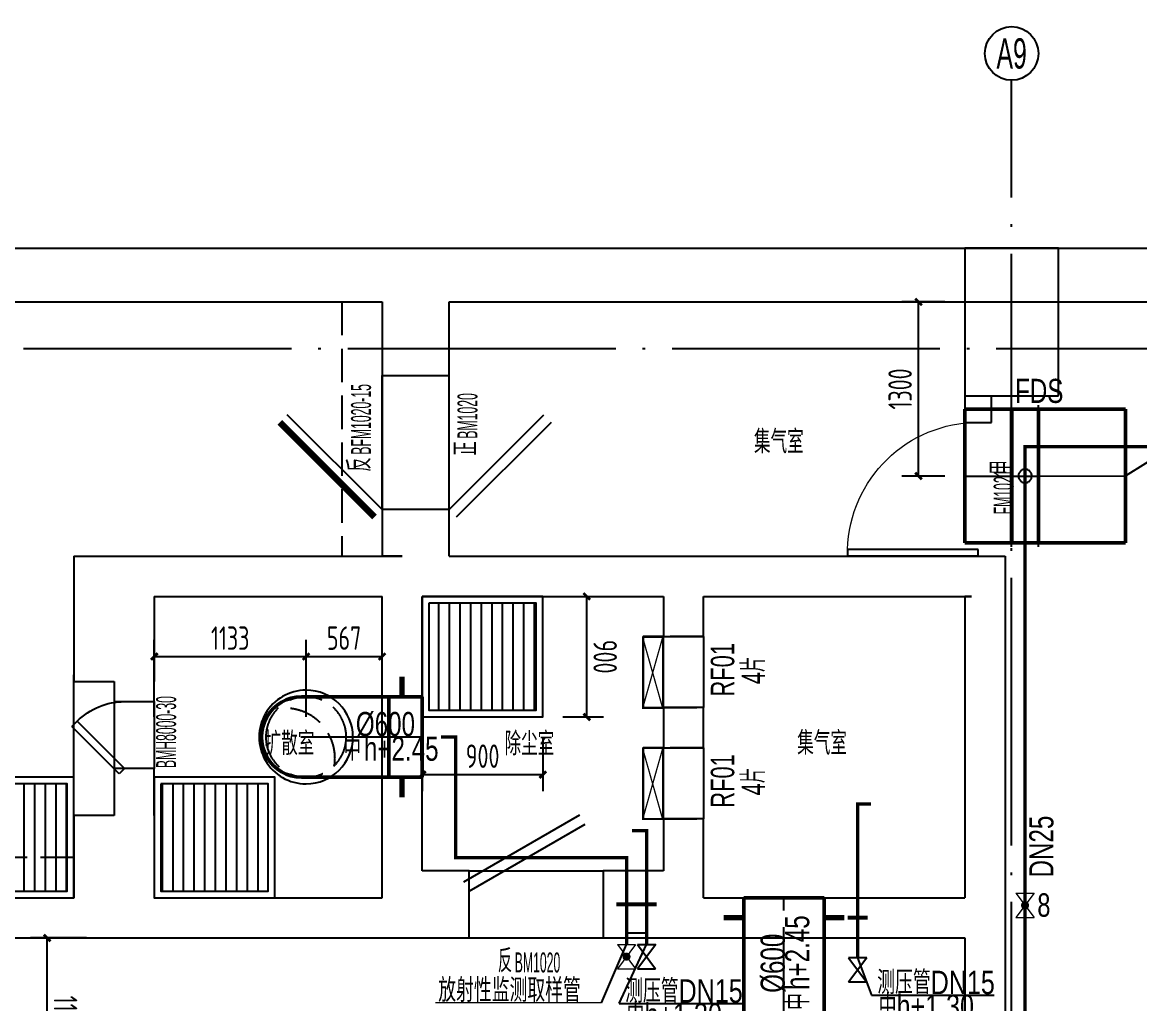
# Model space of a CAD drawing. Extents: x 49167 to 115333, y -222111 to -53947.
# Drawn here: x 73020 to 81360, y -102933 to -95605 of the extents above; entities that cross this region are included whole.
import ezdxf
from ezdxf.enums import TextEntityAlignment as Align

# ---------------------------------------------------------------- set-up
doc = ezdxf.new("R2010")
doc.units = 0
doc.header["$LTSCALE"] = 1000
doc.header["$MEASUREMENT"] = 0
for name, pattern in [('CENTER', [2, 1.25, -0.25, 0.25, -0.25]), ('CENTER2', [1.125, 0.75, -0.125, 0.125, -0.125]), ('DASH', [0.35, 0.25, -0.1]), ('DOTE', [2.42, 2, -0.2, 0.02, -0.2])]:
    doc.linetypes.add(name, pattern=pattern)
for name, color, linetype in [('00外审修改', 6, 'Continuous'), ('01-标注_尺寸', 124, 'Continuous'), ('01-标注_轴线坐标', 132, 'Continuous'), ('02-TEXT_房间', 7, 'Continuous'), ('02-TEXT_轴号', 7, 'Continuous'), ('02-TEXT_门窗', 151, 'Continuous'), ('104-6 B2核心筒$0$A_STR-砼柱', 51, 'Continuous'), ('A-C_窗', 51, 'Continuous'), ('A-C_门', 150, 'Continuous'), ('A_AXIS-轴线', 1, 'DOTE'), ('A_STR-砌块墙', 121, 'Continuous'), ('A_STR-砼墙', 51, 'Continuous'), ('AXIS_TEXT', 7, 'Continuous'), ('DOOR_FIRE', 220, 'Continuous'), ('DOOR_FIRE_TEXT', 7, 'Continuous'), ('DUCT-排风标注', 3, 'Continuous'), ('DUCT-送风中心线', 5, 'CENTER2'), ('DUCT-送风标注', 3, 'Continuous'), ('DUCT-送风法兰', 2, 'Continuous'), ('DUCT-送风阀门', 7, 'Continuous'), ('Hvac-Hide', 8, 'DASH'), ('TH_DIM', 3, 'Continuous'), ('抗爆隔墙', 151, 'Continuous'), ('看线', 241, 'Continuous'), ('集水坑&', 6, 'Continuous')]:
    doc.layers.add(name, color=color, linetype=linetype)
for name, color, linetype, lineweight in [('ACS_COM', 7, 'Continuous', 15), ('ACS_KT_FM', 3, 'Continuous', 15), ('ACS_SFG_BZ', 3, 'Continuous', 15), ('ACS_增压管', 1, 'Continuous', 15), ('DUCT-送风管', 4, 'Continuous', 50), ('DUCT-送风管端线', 2, 'Continuous', 50)]:
    doc.layers.add(name, color=color, linetype=linetype, lineweight=lineweight)
doc.styles.add('_TCH_AXIS', font='')
doc.styles.add('_TCH_DIM_T3', font='ROS1', dxfattribs={"width": 0.8, "bigfont": 'JD'})
doc.styles.add('_TCH_SPACE', font='ros.shx', dxfattribs={"width": 0.75, "height": 5, "bigfont": 'jd.shx'})
doc.styles.add('_TCH_WINDOW', font='ros.shx', dxfattribs={"width": 0.65, "height": 3.5, "bigfont": 'jd.shx'})
doc.styles.add('COMPLEX', font='COMPLEX')
doc.styles.add('HZF', font='ros.shx', dxfattribs={"width": 0.75, "bigfont": 'jd.shx'})
doc.styles.get('_TCH_AXIS').set_extended_font_data('FZXiHei I-Z08S')
doc.dimstyles.new('_TCH_ARCH&&50', dxfattribs={"dimtxt": 175, "dimasz": 50, "dimexe": 125, "dimexo": 150, "dimgap": 50, "dimtad": 1, "dimdec": 0, "dimzin": 0, "dimdsep": 46, "dimtxsty": '_TCH_DIM_T3', "dimblk": 'ARCHTICK', "dimcen": 0.09, "dimazin": 2, "dimtfac": 1, "dimtdec": 0, "dimtix": 1, "dimtmove": 2, "dimatfit": 3, "dimfxl": 0, "dimtolj": 1, "dimtzin": 0, "dimarcsym": 0})

# ---------------------------------------------------------------- blocks, each defined once
blk = doc.blocks.new('magy')
blk.add_lwpolyline([(0, 265), (300, 265), (300, -265), (0, -265)], close=True)
at = {"const_width": 10}
blk.add_lwpolyline([(455, 270), (455, -260), (305, -260), (305, 270)], close=True, dxfattribs=at)
for points in [[(305, 270), (455, -260)], [(455, 270), (305, -260)]]:
    blk.add_lwpolyline(points, dxfattribs=at)
blk = doc.blocks.new('A$C51037562')
at = {"layer": '集水坑&'}
h = blk.add_hatch(dxfattribs=at)
h.set_pattern_fill('ANSI31', color=256, scale=50, angle=135)
h.set_pattern_definition([(180, (-432649.534, -553252.195), (-7e-15, -79.375), [])])
h.paths.add_polyline_path([(-850, 850), (-50, 850), (-50, 50), (-850, 50)])
for points in [[(-900, 900), (0, 900), (0, 0), (-900, 0)], [(-850, 850), (-50, 850), (-50, 50), (-850, 50)]]:
    blk.add_lwpolyline(points, close=True, dxfattribs=at)
blk = doc.blocks.new('$DorLib2D$00000074')
for p, q in [((0.5, 0.25), (-0.2071, 0.9571)), ((0.5, -0.25), (-0.2071, -0.9571)), ((0.5566, -0.3066), (-0.1505, -1.0137))]:
    blk.add_line(p, q)
at = {"const_width": 0.05}
blk.add_lwpolyline([(0.5566, 0.3066), (-0.1505, 1.0137)], dxfattribs=at)
blk = doc.blocks.new('$DorLib2D$00000179')
at = {"color": 0}
for p, q in [((-0.54, 0.1693), (0.326, 0.6693)), ((-0.5, 0.1), (0.366, 0.6))]:
    blk.add_line(p, q, dxfattribs=at)
blk = doc.blocks.new('$DorLib2D$00000078')
for p, q in [((-0.207, 0.85), (-0.126, 0.931)), ((0.5, 0.143), (-0.207, 0.85)), ((0.581, 0.224), (-0.126, 0.931)), ((0.5, 0.143), (0.581, 0.224))]:
    blk.add_line(p, q)
blk.add_arc((0.5, 0.143), 1, 135, 180)
blk = doc.blocks.new('$0$$DorLib2D$00000001')
at = {"ltscale": 0.5}
for p, q in [((0.45, 0.975), (0.5, 0.975)), ((0.45, 0), (0.45, 0.975)), ((0.5, 0), (0.5, 0.975)), ((0.5, 0), (0.45, 0))]:
    blk.add_line(p, q, dxfattribs=at)
at = {"lineweight": 13, "ltscale": 0.5}
blk.add_arc((0.475, 0), 0.975, 91.46928, 180, dxfattribs=at)
blk = doc.blocks.new('_AXISO')
blk.add_circle((0, 0), 0.5)
at = {"layer": 'AXIS_TEXT', "style": 'COMPLEX', "width": 1.041667}
blk.add_attdef('A', text='', height=0.56, dxfattribs=at).set_placement((-0.25, -0.28), (0.25, -0.28), align=Align.FIT)
blk = doc.blocks.new('_ArchTick')
at = {"color": 0, "linetype": 'ByBlock', "const_width": 0.4}
blk.add_lwpolyline([(-0.5, -0.5), (0.5, 0.5)], dxfattribs=at)
blk = doc.blocks.new('*D360')
at = {"layer": '01-标注_尺寸', "color": 0, "lineweight": -2}
for p, q in [((8551.1, -15911.7), (8853.7, -15911.7)), ((8728.7, -16811.7), (8728.7, -15911.7)), ((8551.1, -16811.7), (8853.7, -16811.7))]:
    blk.add_line(p, q, dxfattribs=at)
at = {"layer": 'Defpoints', "color": 0}
for p in [(8401.1, -15911.7), (8728.7, -15911.7), (8401.1, -16811.7)]:
    blk.add_point(p, dxfattribs=at)
at = {"layer": '01-标注_尺寸', "color": 0, "lineweight": -2, "xscale": 50, "yscale": 50, "zscale": 50}
for p, rotation in [((8728.7, -15911.7), 90.00010831094376), ((8728.7, -16811.7), 270.0001083109438)]:
    blk.add_blockref('_ArchTick', p, dxfattribs=dict(at, rotation=rotation))
at = {"layer": '01-标注_尺寸', "color": 0, "insert": (8866.2, -16361.7), "char_height": 175, "attachment_point": 5, "rotation": 270.00011, "style": '_TCH_DIM_T3'}
blk.add_mtext('\\A1;900', dxfattribs=at)
blk = doc.blocks.new('*D361')
at = {"layer": '01-标注_尺寸', "color": 0, "lineweight": -2}
for p, q in [((7501.1, -16961.7), (7501.1, -17367)), ((8401.1, -16961.7), (8401.1, -17367)), ((7501.1, -17242), (8401.1, -17242))]:
    blk.add_line(p, q, dxfattribs=at)
at = {"layer": 'Defpoints', "color": 0}
for p in [(7501.1, -16811.7), (8401.1, -16811.7), (8401.1, -17242)]:
    blk.add_point(p, dxfattribs=at)
at = {"layer": '01-标注_尺寸', "color": 0, "lineweight": -2, "xscale": 50, "yscale": 50, "zscale": 50}
for p, rotation in [((7501.1, -17242), 180.0001083109458), ((8401.1, -17242), 0.0001083109457651883)]:
    blk.add_blockref('_ArchTick', p, dxfattribs=dict(at, rotation=rotation))
at = {"layer": '01-标注_尺寸', "color": 0, "insert": (7951.1, -17104.5), "char_height": 175, "attachment_point": 5, "rotation": 0.00011, "style": '_TCH_DIM_T3'}
blk.add_mtext('\\A1;900', dxfattribs=at)
blk = doc.blocks.new('H-PICPNT-5')
for p, q in [((-1.5, -1.13), (1.5, 1.13)), ((-1.5, 1.13), (1.5, -1.13)), ((-1.5, -1.13), (-1.5, 1.13)), ((1.5, -1.13), (1.5, 1.13))]:
    blk.add_line(p, q)
at = {"const_width": 0.5}
for points in [[(-0.25, 0, -1), (0.25, 0, -0.145221)], [(-0.25, 0, 1), (0.25, 0, 0.145221)]]:
    blk.add_lwpolyline(points, format="xyb", dxfattribs=at)
blk = doc.blocks.new('*D242')
at = {"layer": 'Defpoints', "color": 0}
for p in [(79709.7, -97692.6), (80055.1, -97692.6), (80055.1, -98992.3)]:
    blk.add_point(p, dxfattribs=at)
at = {"layer": 'TH_DIM', "color": 0, "lineweight": -2}
for p, q in [((79905.1, -97692.6), (79584.7, -97692.6)), ((79709.7, -98992.3), (79709.7, -97692.6)), ((79905.1, -98992.3), (79584.7, -98992.3))]:
    blk.add_line(p, q, dxfattribs=at)
at = {"layer": 'TH_DIM', "color": 0, "lineweight": -2, "xscale": 50, "yscale": 50, "zscale": 50}
for p, rotation in [((79709.7, -97692.6), 89.99992615274779), ((79709.7, -98992.3), 269.9999261527478)]:
    blk.add_blockref('_ArchTick', p, dxfattribs=dict(at, rotation=rotation))
at = {"layer": 'TH_DIM', "color": 0, "insert": (79572.2, -98342.4), "char_height": 175, "attachment_point": 5, "rotation": 89.99993, "style": '_TCH_DIM_T3'}
blk.add_mtext('\\A1;1300', dxfattribs=at)
blk = doc.blocks.new('*D244')
at = {"layer": 'Defpoints', "color": 0}
for p in [(73205.3, -102441.6), (73649.3, -102441.6), (73649.4, -103591.5)]:
    blk.add_point(p, dxfattribs=at)
at = {"layer": 'TH_DIM', "color": 0, "lineweight": -2}
for p, q in [((73499.3, -102441.6), (73080.3, -102441.6)), ((73205.3, -103591.5), (73205.3, -102441.6)), ((73499.4, -103591.5), (73080.3, -103591.5))]:
    blk.add_line(p, q, dxfattribs=at)
at = {"layer": 'TH_DIM', "color": 0, "lineweight": -2, "xscale": 50, "yscale": 50, "zscale": 50}
for p, rotation in [((73205.3, -102441.6), 90.00088337801823), ((73205.3, -103591.5), 270.0008833780183)]:
    blk.add_blockref('_ArchTick', p, dxfattribs=dict(at, rotation=rotation))
at = {"layer": 'TH_DIM', "color": 0, "insert": (73342.8, -103016.5), "char_height": 175, "attachment_point": 5, "rotation": 270.00088, "style": '_TCH_DIM_T3'}
blk.add_mtext('\\A1;1150', dxfattribs=at)
blk = doc.blocks.new('*D258')
at = {"layer": 'Defpoints', "color": 0}
for p in [(75138.1, -100340.4), (74005.1, -100941.5), (75138.1, -100941.5)]:
    blk.add_point(p, dxfattribs=at)
at = {"layer": 'TH_DIM', "color": 0, "lineweight": -2}
for p, q in [((74005.1, -100791.5), (74005.1, -100215.4)), ((75138.1, -100791.5), (75138.1, -100215.4)), ((74005.1, -100340.4), (75138.1, -100340.4))]:
    blk.add_line(p, q, dxfattribs=at)
at = {"layer": 'TH_DIM', "color": 0, "lineweight": -2, "xscale": 50, "yscale": 50, "zscale": 50, "rotation": 180}
blk.add_blockref('_ArchTick', (74005.1, -100340.4), dxfattribs=at)
at = {"layer": 'TH_DIM', "color": 0, "lineweight": -2, "xscale": 50, "yscale": 50, "zscale": 50}
blk.add_blockref('_ArchTick', (75138.1, -100340.4), dxfattribs=at)
at = {"layer": 'TH_DIM', "color": 0, "insert": (74571.6, -100202.9), "char_height": 175, "attachment_point": 5, "style": '_TCH_DIM_T3'}
blk.add_mtext('\\A1;1133', dxfattribs=at)
blk = doc.blocks.new('*D259')
at = {"layer": 'Defpoints', "color": 0}
for p in [(75705.1, -100340.4), (75138.1, -100941.5), (75705.1, -100941.5)]:
    blk.add_point(p, dxfattribs=at)
at = {"layer": 'TH_DIM', "color": 0, "lineweight": -2}
for p, q in [((75138.1, -100791.5), (75138.1, -100215.4)), ((75705.1, -100791.5), (75705.1, -100215.4)), ((75138.1, -100340.4), (75705.1, -100340.4))]:
    blk.add_line(p, q, dxfattribs=at)
at = {"layer": 'TH_DIM', "color": 0, "lineweight": -2, "xscale": 50, "yscale": 50, "zscale": 50, "rotation": 180}
blk.add_blockref('_ArchTick', (75138.1, -100340.4), dxfattribs=at)
at = {"layer": 'TH_DIM', "color": 0, "lineweight": -2, "xscale": 50, "yscale": 50, "zscale": 50}
blk.add_blockref('_ArchTick', (75705.1, -100340.4), dxfattribs=at)
at = {"layer": 'TH_DIM', "color": 0, "insert": (75421.6, -100202.9), "char_height": 175, "attachment_point": 5, "style": '_TCH_DIM_T3'}
blk.add_mtext('\\A1;567', dxfattribs=at)
blk = doc.blocks.new('45口部')
at = {"layer": '01-标注_轴线坐标'}
blk.add_line((11900, -12556.9), (11900, -12056.9), dxfattribs=at)
at = {"layer": '104-6 B2核心筒$0$A_STR-砼柱'}
for p, q in [((12250.6, -13312.1), (11550.6, -13312.1)), ((11550.6, -13312.1), (11550.6, -14412.5)), ((12250.6, -14412.5), (12250.6, -13312.1)), ((11550.6, -14412.5), (12250.6, -14412.5))]:
    blk.add_line(p, q, dxfattribs=at)
at = {"layer": 'A-C_窗', "linetype": 'DASH'}
for p, q in [((9600.6, -16211.7), (9300.6, -16211.7)), ((9300.6, -16741.7), (9600.6, -16741.7)), ((9600.6, -17041.7), (9300.6, -17041.7)), ((9300.6, -17571.7), (9600.6, -17571.7))]:
    blk.add_line(p, q, dxfattribs=at)
at = {"layer": 'A-C_门'}
for p, q in [((7200.6, -15261.7), (7200.6, -14261.7)), ((7700.6, -15261.7), (7700.6, -14261.7)), ((4900.6, -17597.1), (4900.6, -16497.1)), ((5200.6, -16697.1), (5200.6, -17197.1)), ((5500.6, -16697.1), (5500.6, -17197.1)), ((7850.6, -17961.7), (8850.6, -17961.7)), ((7850.6, -18461.7), (8850.6, -18461.7))]:
    blk.add_line(p, q, dxfattribs=at)
at = {"layer": 'A_AXIS-轴线'}
for p, q in [((11900, -22612.1), (11900, -12556.9)), ((18624.9, -14061.7), (-1000, -14061.7))]:
    blk.add_line(p, q, dxfattribs=at)
at = {"layer": 'A_STR-砌块墙'}
for p, q in [((11550.6, -14412.5), (11550.6, -14611.7)), ((11750.6, -14611.7), (11750.6, -14412.5)), ((11550.6, -14611.7), (11750.6, -14611.7)), ((11550.6, -15611.7), (11750.6, -15611.7))]:
    blk.add_line(p, q, dxfattribs=at)
at = {"layer": 'A_STR-砼墙'}
for p, q in [((3900.6, -13311.7), (7550.6, -13311.7)), ((7550.6, -13311.7), (17250.6, -13311.7)), ((3900.6, -13711.7), (7200.6, -13711.7)), ((7200.6, -13711.7), (7200.6, -14261.7)), ((7700.6, -14261.7), (7700.6, -13711.7)), ((7700.6, -13711.7), (17100.6, -13711.7)), ((7200.6, -14261.7), (7700.6, -14261.7)), ((7700.6, -15261.7), (7200.6, -15261.7)), ((7200.6, -15261.7), (7200.6, -15611.7)), ((7700.6, -15611.7), (7700.6, -15261.7)), ((4900.6, -15611.7), (7350.6, -15611.7)), ((4900.6, -15611.7), (4900.6, -16547.1)), ((7350.6, -15611.7), (7200.6, -15611.7)), ((7700.6, -15611.7), (9450.6, -15611.7)), ((9450.6, -15611.7), (11600.6, -15611.7)), ((11600.6, -15611.7), (11850.6, -15611.7)), ((11850.6, -15611.7), (11850.5, -18311.7)), ((5500.6, -15911.7), (7200.6, -15911.7)), ((5500.6, -15911.7), (5500.6, -16547.1)), ((7200.6, -18161.7), (7200.6, -15911.7)), ((7500.6, -17961.7), (7500.6, -15911.7)), ((7500.6, -15911.7), (7550.6, -15911.7)), ((7550.6, -15911.7), (9300.6, -15911.7)), ((9300.6, -15911.7), (9300.6, -16211.7)), ((9600.6, -16211.7), (9600.6, -15911.7)), ((9600.6, -15911.7), (11600.6, -15911.7)), ((11550.6, -15911.7), (11550.5, -18161.7)), ((11600.6, -15911.7), (11550.6, -15911.7)), ((9300.6, -16211.7), (9600.6, -16211.7)), ((4900.6, -16547.1), (5200.6, -16547.1)), ((5200.6, -16547.1), (5200.6, -16697.1)), ((5500.6, -16697.1), (5500.6, -16547.1)), ((5200.6, -16697.1), (5500.6, -16697.1)), ((9600.6, -16741.7), (9300.6, -16741.7)), ((9300.6, -16741.7), (9300.6, -17041.7)), ((9600.6, -17041.7), (9600.6, -16741.7)), ((9300.6, -17041.7), (9600.6, -17041.7)), ((5500.6, -17197.1), (5200.6, -17197.1)), ((5200.6, -17197.1), (5200.6, -17547.1)), ((5500.6, -17547.1), (5500.6, -17197.1)), ((5200.6, -17547.1), (4900.6, -17547.1)), ((4900.6, -17547.1), (4900.6, -18161.7)), ((5500.6, -17547.1), (5500.6, -18161.7)), ((9600.6, -17571.7), (9300.6, -17571.7)), ((9300.6, -17571.7), (9300.6, -17961.7)), ((9600.6, -18161.7), (9600.6, -17571.7)), ((7850.6, -17961.7), (7500.6, -17961.7)), ((7850.6, -18461.7), (7850.6, -17961.7)), ((9300.6, -17961.7), (8850.6, -17961.7)), ((8850.6, -17961.7), (8850.6, -18461.7)), ((3350.6, -18161.7), (4900.6, -18161.7)), ((5500.6, -18161.7), (7200.6, -18161.7)), ((9600.6, -18161.7), (11550.5, -18161.7)), ((11850.5, -18311.7), (11850.5, -21611.7)), ((3500.6, -18461.7), (5250.6, -18461.7)), ((5250.6, -18461.7), (7350.6, -18461.7)), ((7350.6, -18461.7), (7850.6, -18461.7)), ((8850.6, -18461.7), (9450.6, -18461.7)), ((9450.6, -18461.7), (11550.5, -18461.7)), ((11550.5, -18461.7), (11550.5, -21611.7))]:
    blk.add_line(p, q, dxfattribs=at)
at = {"layer": 'A_STR-砼墙', "linetype": 'DASH'}
for p, q in [((6900.6, -13711.7), (6900.6, -15611.7)), ((4900.6, -17861.7), (400.6, -17861.7))]:
    blk.add_line(p, q, dxfattribs=at)
at = {"layer": '抗爆隔墙'}
blk.add_line((7200.6, -13711.7), (7200.6, -15611.7), dxfattribs=at)
at = {"layer": '01-标注_轴线坐标'}
ref = blk.add_blockref('_AXISO', (11900, -11856.9), dxfattribs=dict(at, xscale=400, yscale=400, zscale=400))
ref.add_attrib('A', 'A9', dxfattribs={"layer": '02-TEXT_轴号', "height": 226.27, "style": '_TCH_AXIS', "width": 0.6}).set_placement((11786.9, -11970.1), (12013.1, -11970.1), align=Align.FIT)
at = {"layer": 'A-C_门', "yscale": 1000, "zscale": 500}
for name, p, xscale, rotation in [('$DorLib2D$00000074', (7450.6, -14761.7), -1000, 89.99989989575862), ('$DorLib2D$00000179', (8350.6, -18211.7), 1000, 359.9998998960469)]:
    blk.add_blockref(name, p, dxfattribs=dict(at, xscale=xscale, rotation=rotation))
at = {"layer": 'A-C_门', "rotation": 179.9998998954497}
for p in [(9600.6, -16476.7), (9600.6, -17306.7)]:
    blk.add_blockref('magy', p, dxfattribs=at)
at = {"layer": 'A-C_门'}
ref = blk.add_blockref('$DorLib2D$00000078', (5350.6, -16947.1), dxfattribs=dict(at, xscale=500, yscale=-500, zscale=300, rotation=269.9998998954419))
ref.add_attrib('A', 'BMH8000-30', (5663.2, -17193.5), dxfattribs={"layer": '02-TEXT_门窗', "height": 148.75, "rotation": 89.9999, "style": '_TCH_WINDOW', "width": 0.458824})
at = {"layer": 'DOOR_FIRE', "xscale": 1000, "yscale": -1000, "zscale": 200, "rotation": 269.9998998959327}
blk.add_blockref('$0$$DorLib2D$00000001', (11650.6, -15111.7), dxfattribs=at)
at = {"layer": '集水坑&', "xscale": -1, "rotation": 90.00010831094501}
for p in [(8401.1, -16811.7), (4900.6, -18161.7), (6400.6, -18161.7)]:
    blk.add_blockref('A$C51037562', p, dxfattribs=at)
at = {"layer": '02-TEXT_房间', "style": '_TCH_SPACE', "width": 0.75}
for s, p in [('集气室', (9976.8, -14843)), ('扩散室', (6324.4, -17096.7)), ('除尘室', (8115, -17098.2)), ('集气室', (10299.7, -17093.7))]:
    blk.add_text(s, height=173.64, rotation=359.9999, dxfattribs=at).set_placement(p)
at = {"layer": '02-TEXT_门窗', "style": '_TCH_WINDOW'}
for s, height, rotation, width, p in [('BFM1020-15', 148.75, 89.9999, 0.458824, (7118.1, -14853.5)), ('BM1020', 148.75, 89.9999, 0.458824, (7912.3, -14733.7)), ('正', 173.6, 89.9999, 0.65, (7912.3, -14859.8)), ('反', 173.6, 89.9999, 0.65, (7118.1, -14979.6)), ('反', 173.6, 359.9999, 0.65, (8064.9, -18719.2)), ('BM1020', 148.75, 359.9999, 0.458824, (8191, -18719.2))]:
    blk.add_text(s, height=height, rotation=rotation, dxfattribs=dict(at, width=width)).set_placement(p)
at = {"layer": 'DOOR_FIRE_TEXT', "style": '_TCH_WINDOW'}
for s, height, width, p in [('甲', 173.6, 0.65, (11914.9, -15001.7)), ('FM1021', 148.75, 0.458824, (11914.9, -15299))]:
    blk.add_text(s, height=height, rotation=89.9999, dxfattribs=dict(at, width=width)).set_placement(p)
at = {"layer": '01-标注_尺寸'}
for p1, p2, distance, picture, middle in [((8401.1, -16811.7), (8401.1, -15911.7), -327.6, '*D360', (8866.2, -16361.7)), ((7501.1, -16811.7), (8401.1, -16811.7), -430.4, '*D361', (7951.1, -17104.5))]:
    dim = blk.add_aligned_dim(p1=p1, p2=p2, distance=distance, text='900', dimstyle='_TCH_ARCH&&50', dxfattribs=at)
    dim.commit()
    dim.dimension.update_dxf_attribs({"geometry": picture, "text_midpoint": middle})

msp = doc.modelspace()

# ---------------------------------------------------------------- linework, layer by layer
at = {"linetype": 'CENTER'}
msp.add_line((81254.5, -98992.2, 3000), (86651.4, -95604.5, 3000), dxfattribs=at)
for p, q in [((80405.2, -99492.3), (80405.2, -98492.3)), ((80605.4, -99492.3), (80605.4, -98492.3)), ((75755.2, -100641.5), (75755.2, -101241.5)), ((77747.6, -102491.6), (77612.4, -102671.5)), ((77612.6, -102491.5), (77747.4, -102671.6)), ((77612.6, -102491.5), (77747.6, -102491.6)), ((79187.6, -102591.5, 2500), (79322.8, -102771.5, 2500)), ((79322.6, -102591.5, 2500), (79187.6, -102591.5, 2500)), ((79322.6, -102591.5, 2500), (79187.8, -102771.5, 2500)), ((77612.4, -102671.5), (77747.4, -102671.6)), ((79322.8, -102771.5, 2500), (79187.8, -102771.5, 2500))]:
    msp.add_line(p, q)
for points in [[(77805.1, -100721.5), (77805.1, -100191.5), (77655.1, -100191.5), (77655.1, -100721.5)], [(77805.1, -101551.5), (77805.1, -101021.5), (77655.1, -101021.5), (77655.1, -101551.5)]]:
    msp.add_lwpolyline(points, close=True)
at = {"const_width": 40}
for points, elevation in [([(75855.1, -100641.5), (75855.1, -100491.5)], 3000), ([(75855.1, -101241.5), (75855.1, -101391.5)], -9000), ([(78405.1, -102291.5), (78255.1, -102291.5)], 2500), ([(79005.1, -102291.5), (79155.1, -102291.5)], 2500)]:
    msp.add_lwpolyline(points, dxfattribs=dict(at, elevation=elevation))
at = {"layer": '00外审修改'}
msp.add_line((77530.1, -102404.1), (77680.1, -102404.1), dxfattribs=at)
at = {"layer": 'ACS_COM', "const_width": 30}
for points in [[(77455.1, -102191.6), (77605.1, -102191.6)], [(77605.1, -102191.6), (77755.1, -102191.6)]]:
    msp.add_lwpolyline(points, dxfattribs=at)
at = {"layer": 'ACS_COM', "const_width": 30, "elevation": 2500}
msp.add_lwpolyline([(79180.1, -102291.5), (79330.1, -102291.5)], dxfattribs=at)
at = {"layer": 'ACS_SFG_BZ'}
msp.add_line((77343.1, -102926.7), (76103, -102926.7), dxfattribs=at)
at = {"layer": 'ACS_增压管', "const_width": 25, "elevation": 2500}
for points in [[(80504.6, -103591.4), (80504.6, -98773.8), (83205.3, -98773.7), (83205.3, -98984.5)], [(79354.8, -101441.5), (79255.1, -101441.5), (79255.1, -102591.5)], [(80504.6, -102288.1), (80504.6, -103591.4)]]:
    msp.add_lwpolyline(points, dxfattribs=at)
at = {"layer": 'ACS_增压管', "const_width": 25}
for points in [[(76145.6, -100941.4), (76255.1, -100941.4), (76255.1, -101841.6), (77530.1, -101841.6), (77530.1, -102491.6)], [(77571.1, -101641.6), (77680.1, -101641.6), (77680.1, -102491.6)]]:
    msp.add_lwpolyline(points, dxfattribs=at)
at = {"layer": 'DUCT-排风标注'}
msp.add_line((79357.9, -102868.4), (80273.6, -102868.4), dxfattribs=at)
at = {"layer": 'DUCT-送风中心线'}
for p, q in [((80055.1, -98992.3), (80404.5, -98992.3)), ((80404.7, -98992.3), (80405.1, -98992.3)), ((80605.7, -98992.3), (81254.5, -98992.2)), ((75755.1, -100941.5), (75105.1, -100941.5)), ((76005.1, -100941.5), (75755.3, -100941.5)), ((78705.1, -103111.4), (78705.1, -102141.5))]:
    msp.add_line(p, q, dxfattribs=at)
at = {"layer": 'DUCT-送风标注'}
for p, q in [((77343.1, -102926.7), (77530.2, -102491.6)), ((77476, -102932.5), (77680.2, -102491.6)), ((79255.1, -102591.5, 2500), (79357.9, -102868.4)), ((77476, -102932.5), (78395.7, -102932.5))]:
    msp.add_line(p, q, dxfattribs=at)
at = {"layer": 'DUCT-送风法兰'}
for p, q in [((80404.6, -99522.3), (80404.6, -98462.3)), ((80605.6, -99522.3), (80605.6, -98462.3))]:
    msp.add_line(p, q, dxfattribs=at)
for start, end in [(90.00088, 270.00088), (270.00088, 90.00088)]:
    msp.add_arc((75138.1, -100941.5), 350, start, end, dxfattribs=at)
at = {"layer": 'DUCT-送风管'}
for p, q in [((80404.5, -98492.3), (80055.1, -98492.3)), ((80055.1, -98492.3), (80055.1, -99492.3)), ((80405.1, -98492.3), (80404.7, -98492.3)), ((80405.3, -98492.3), (80605.3, -98492.3)), ((81254.5, -98492.2), (80605.7, -98492.3)), ((81254.5, -99492.2), (81254.5, -98492.2)), ((80055.1, -99492.3), (80404.5, -99492.3)), ((80404.7, -99492.3), (80405.1, -99492.3)), ((80605.3, -99492.3), (80405.3, -99492.3)), ((80605.7, -99492.3), (81254.5, -99492.2)), ((75755.1, -100641.5), (75105.1, -100641.5)), ((76005.1, -100641.5), (75755.3, -100641.5)), ((76005.1, -101241.5), (76005.1, -100641.5)), ((75755.1, -101241.5), (75105.1, -101241.5)), ((75755.3, -101241.5), (76005.1, -101241.5)), ((79005.1, -102141.5), (78405.1, -102141.5)), ((78405.1, -102141.5), (78405.1, -103111.4)), ((79005.1, -103111.4), (79005.1, -102141.5))]:
    msp.add_line(p, q, dxfattribs=at)
msp.add_arc((75105.1, -100941.5), 300, 90.00088, 270.00088, dxfattribs=at)
at = {"layer": 'DUCT-送风管端线'}
for p, q in [((80404.5, -99492.3), (80404.5, -98492.3)), ((80404.7, -98492.3), (80404.7, -99492.3)), ((80405.1, -99492.3), (80405.1, -98492.3)), ((80405.3, -98492.3), (80405.3, -99492.3)), ((80605.3, -98492.3), (80605.3, -99492.3)), ((80605.7, -98492.3), (80605.7, -99492.3)), ((75755.1, -101241.5), (75755.1, -100641.5)), ((75755.3, -100641.5), (75755.3, -101241.5))]:
    msp.add_line(p, q, dxfattribs=at)
at = {"layer": 'DUCT-送风阀门'}
for p, q in [((80417.8, -98992.3), (80592.8, -98992.3)), ((80455.7, -98986), (80455.3, -98992.3)), ((80455.3, -98992.3), (80455.7, -98998.5)), ((80456.8, -98979.8), (80455.7, -98986)), ((80458.8, -98973.9), (80456.8, -98979.8)), ((80461.5, -98968.2), (80458.8, -98973.9)), ((80464.8, -98962.9), (80461.5, -98968.2)), ((80468.8, -98958), (80464.8, -98962.9)), ((80473.4, -98953.7), (80468.8, -98958)), ((80478.5, -98950), (80473.4, -98953.7)), ((80484, -98947), (80478.5, -98950)), ((80489.8, -98944.7), (80484, -98947)), ((80495.9, -98943.1), (80489.8, -98944.7)), ((80502.1, -98942.4), (80495.9, -98943.1)), ((80508.4, -98942.4), (80502.1, -98942.4)), ((80514.6, -98943.1), (80508.4, -98942.4)), ((80520.7, -98944.7), (80514.6, -98943.1)), ((80526.6, -98947), (80520.7, -98944.7)), ((80532.1, -98950), (80526.6, -98947)), ((80537.1, -98953.7), (80532.1, -98950)), ((80541.7, -98958), (80537.1, -98953.7)), ((80545.7, -98962.9), (80541.7, -98958)), ((80549.1, -98968.2), (80545.7, -98962.9)), ((80551.8, -98973.9), (80549.1, -98968.2)), ((80553.7, -98979.8), (80551.8, -98973.9)), ((80554.9, -98986), (80553.7, -98979.8)), ((80555.3, -98992.3), (80554.9, -98986)), ((80554.9, -98998.5), (80555.3, -98992.3)), ((80455.7, -98998.5), (80456.8, -99004.7)), ((80456.8, -99004.7), (80458.8, -99010.7)), ((80458.8, -99010.7), (80461.5, -99016.3)), ((80461.5, -99016.3), (80464.8, -99021.6)), ((80464.8, -99021.6), (80468.8, -99026.5)), ((80468.8, -99026.5), (80473.4, -99030.8)), ((80473.4, -99030.8), (80478.5, -99034.5)), ((80478.5, -99034.5), (80484, -99037.5)), ((80484, -99037.5), (80489.8, -99039.8)), ((80489.8, -99039.8), (80495.9, -99041.4)), ((80495.9, -99041.4), (80502.1, -99042.2)), ((80502.1, -99042.2), (80508.4, -99042.2)), ((80508.4, -99042.2), (80514.6, -99041.4)), ((80514.6, -99041.4), (80520.7, -99039.8)), ((80520.7, -99039.8), (80526.6, -99037.5)), ((80526.6, -99037.5), (80532.1, -99034.5)), ((80532.1, -99034.5), (80537.1, -99030.8)), ((80537.1, -99030.8), (80541.7, -99026.5)), ((80541.7, -99026.5), (80545.7, -99021.6)), ((80545.7, -99021.6), (80549.1, -99016.3)), ((80549.1, -99016.3), (80551.8, -99010.7)), ((80551.8, -99010.7), (80553.7, -99004.7)), ((80553.7, -99004.7), (80554.9, -98998.5))]:
    msp.add_line(p, q, dxfattribs=at)
at = {"layer": 'Hvac-Hide'}
for centre, radius, start, end in [((75138.1, -100941.5), 300, 0.00088, 180.00088), ((74979, -101100.6), 375, 351.87077, 98.13098), ((75138.1, -100941.5), 300, 180.00088, 0.00088)]:
    msp.add_arc(centre, radius, start, end, dxfattribs=at)

# ---------------------------------------------------------------- block references
at = {"layer": 'ACS_KT_FM', "xscale": 59.99999999959085, "yscale": 59.99999999959085, "zscale": 59.99999999959085, "rotation": 269.9591532864015}
for p in [(80504.6, -102198.1, 2500), (77530, -102581.6)]:
    msp.add_blockref('H-PICPNT-5', p, dxfattribs=at)
at = {"layer": '看线'}
msp.add_blockref('45口部', (68504.5, -83979.9), dxfattribs=at)

# ---------------------------------------------------------------- texts
at = {"layer": 'DUCT-送风标注', "style": 'HZF', "width": 0.75}
for s, height, rotation, p in [('FDS', 180, 0.00088, (80430, -98446.6)), ('%%C600', 180, 0.00088, (75509.5, -100934.4, 3000)), ('中', 178.6, 360, (75420.1, -101118.5, 3000)), ('h+2.45', 180, 360, (75569.8, -101118.5, 3000)), ('DN25', 180, 90, (80716.3, -101990.2)), ('8', 175, 0, (80596.3, -102283.6, 1998.8)), ('h+2.45', 180, 90, (78893.9, -102830.1, 5000)), ('%%C600', 180, 90, (78711.2, -102851.6)), ('中', 178.6, 90, (78893.9, -102979.8, 5000))]:
    msp.add_text(s, height=height, rotation=rotation, dxfattribs=at).set_placement(p)
at = {"layer": 'DUCT-送风标注', "style": 'HZF', "width": 0.7}
for s, p in [('RF01', (78246.6, -100439.5)), ('4片', (78477.2, -100443.8)), ('RF01', (78246.6, -101269.5)), ('4片', (78477.2, -101273.8))]:
    msp.add_text(s, height=175, rotation=90.00003, dxfattribs=at).set_placement(p, align=Align.MIDDLE_CENTER)
at = {"layer": 'DUCT-送风标注', "style": 'HZF', "width": 0.8}
for s, p in [('放射性监测取样管', (76124.8, -102919.6)), ('测压管DN15', (77519.5, -102925.4)), ('测压管DN15', (79401.4, -102861.3)), ('中h+1.30', (77530.9, -103103.5)), ('中h+1.30', (79412.7, -103039.4))]:
    msp.add_text(s, height=175, dxfattribs=at).set_placement(p)

# ---------------------------------------------------------------- dimensions: what is measured, and where the dimension line sits
at = {"layer": 'TH_DIM'}
for p1, p2, distance, text, picture, middle in [((80055.1, -98992.3), (80055.1, -97692.6), 345.3, '1300', '*D242', (79572.2, -98342.4)), ((74005.1, -100941.5), (75138.1, -100941.5), 601.2, '1133', '*D258', (74571.6, -100202.9)), ((75138.1, -100941.5), (75705.1, -100941.5), 601.2, '567', '*D259', (75421.6, -100202.9)), ((73649.4, -103591.5), (73649.3, -102441.6), 444.1, '1150', '*D244', (73342.8, -103016.5))]:
    dim = msp.add_aligned_dim(p1=p1, p2=p2, distance=distance, text=text, dimstyle='_TCH_ARCH&&50', dxfattribs=at)
    dim.commit()
    dim.dimension.update_dxf_attribs({"geometry": picture, "text_midpoint": middle})

doc.saveas('drawing.dxf')
